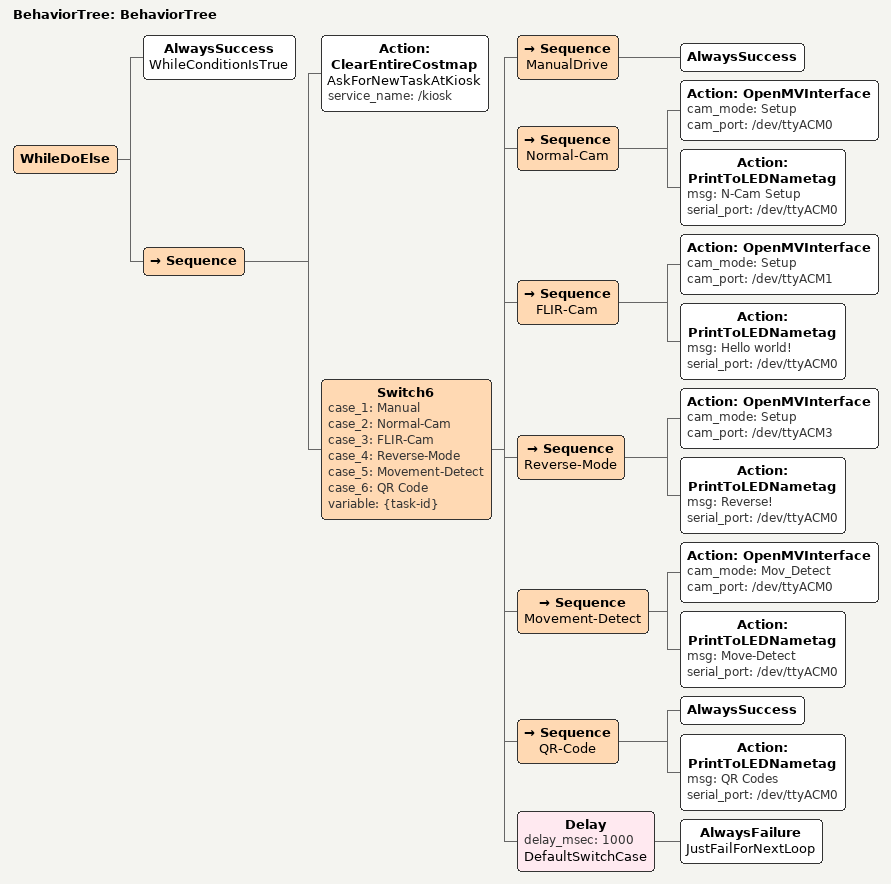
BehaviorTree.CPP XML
<?xml version="1.0"?>
<root main_tree_to_execute="BehaviorTree">
    <BehaviorTree ID="BehaviorTree">
        <WhileDoElse>
            <AlwaysSuccess name="WhileConditionIsTrue"/>
            <Sequence>
                <Action ID="ClearEntireCostmap" name="AskForNewTaskAtKiosk" service_name="/kiosk"/>
                <Switch6 case_1="Manual " case_2="Normal-Cam" case_3="FLIR-Cam" case_4="Reverse-Mode " case_5="Movement-Detect" case_6="QR Code" variable="{task-id}">
                    <Sequence name="ManualDrive">
                        <AlwaysSuccess/>
                    </Sequence>
                    <Sequence name="Normal-Cam">
                        <Action ID="OpenMVInterface" cam_mode="Setup" cam_port="/dev/ttyACM0"/>
                        <Action ID="PrintToLEDNametag" msg="N-Cam Setup" serial_port="/dev/ttyACM0"/>
                    </Sequence>
                    <Sequence name="FLIR-Cam">
                        <Action ID="OpenMVInterface" cam_mode="Setup" cam_port="/dev/ttyACM1"/>
                        <Action ID="PrintToLEDNametag" msg="Hello world!" serial_port="/dev/ttyACM0"/>
                    </Sequence>
                    <Sequence name="Reverse-Mode">
                        <Action ID="OpenMVInterface" cam_mode="Setup" cam_port="/dev/ttyACM3"/>
                        <Action ID="PrintToLEDNametag" msg="Reverse!" serial_port="/dev/ttyACM0"/>
                    </Sequence>
                    <Sequence name="Movement-Detect">
                        <Action ID="OpenMVInterface" cam_mode="Mov_Detect" cam_port="/dev/ttyACM0"/>
                        <Action ID="PrintToLEDNametag" msg="Move-Detect" serial_port="/dev/ttyACM0"/>
                    </Sequence>
                    <Sequence name="QR-Code">
                        <AlwaysSuccess/>
                        <Action ID="PrintToLEDNametag" msg="QR Codes" serial_port="/dev/ttyACM0"/>
                    </Sequence>
                    <Delay delay_msec="1000" name="DefaultSwitchCase">
                        <AlwaysFailure name="JustFailForNextLoop"/>
                    </Delay>
                </Switch6>
            </Sequence>
        </WhileDoElse>
    </BehaviorTree>
</root>
